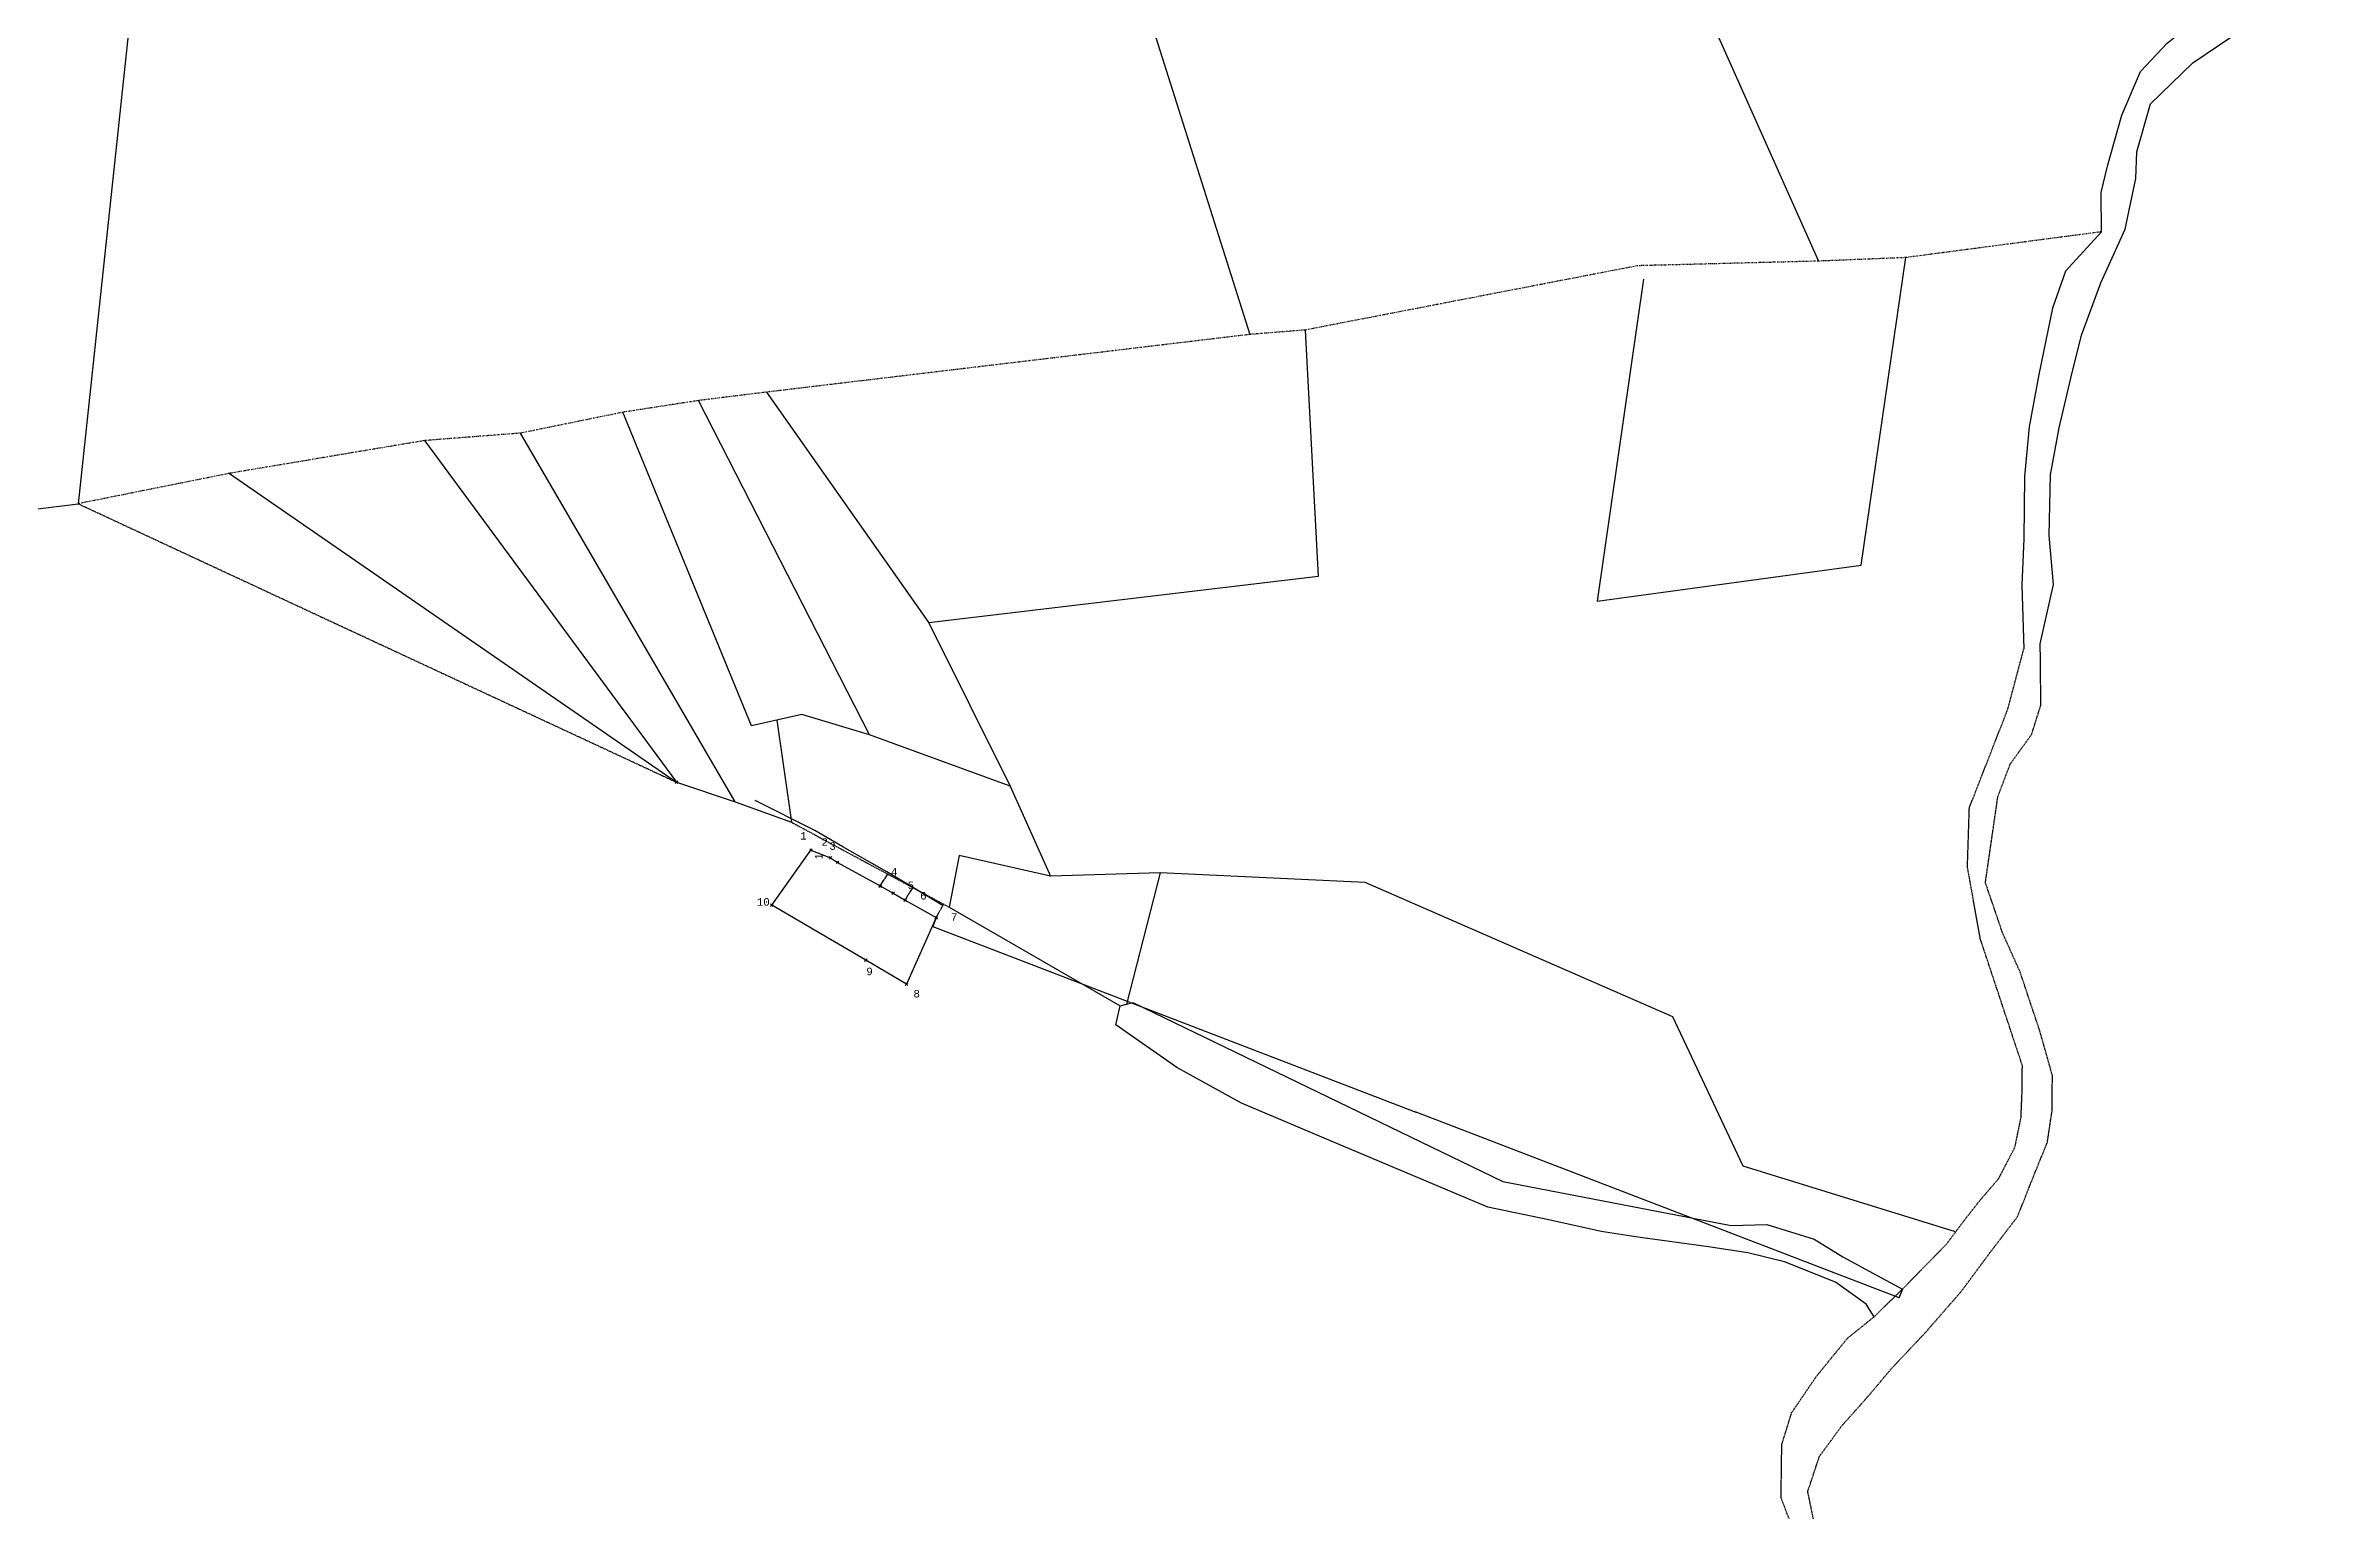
# Model space of a CAD drawing. Header units: millimetres. Extents: x 585668 to 596421, y 1344570 to 1349375.
# Drawn here: x 593320 to 594233, y 1346947 to 1347532 of the extents above; entities that cross this region are included whole.
import ezdxf
from ezdxf.enums import TextEntityAlignment as Align

# ---------------------------------------------------------------- set-up
doc = ezdxf.new("R2010")
doc.units = ezdxf.units.MM
doc.header["$PDMODE"] = 35
doc.header["$PDSIZE"] = 0.5
doc.linetypes.add('DIVIDE', pattern=[1.25, 0.5, -0.25, 0, -0.25, 0, -0.25])
doc.linetypes.add('HIDDEN', pattern=[0.375, 0.25, -0.125])
for name, color, linetype in [('2', 7, 'Continuous'), ('3', 7, 'Continuous'), ('CVL_CUADCON_TIT', 1, 'Continuous'), ('CVL_PUNTO', 250, 'Continuous'), ('CVL_PUNTO_NUM', 2, 'Continuous')]:
    doc.layers.add(name, color=color, linetype=linetype)
doc.styles.add('MONOTXT4', font='Monotxt4.shx')
doc.styles.add('ROMANS', font='ROMANS', dxfattribs={"height": 0.2})
doc.styles.get("Standard").update_dxf_attribs({"font": 'TCCM____.TTF'})
doc.dimstyles.new('STANDARD$0', dxfattribs={"dimtxt": 0.6, "dimasz": 0.5, "dimexe": 0.125, "dimexo": 0.000625, "dimgap": 0.0625, "dimtad": 0, "dimzin": 1, "dimdsep": 46, "dimtxsty": 'ROMANS', "dimblk1": 'ARCHTICK', "dimblk2": 'ARCHTICK', "dimsah": 1, "dimcen": 2.5, "dimclrd": 1, "dimclre": 1, "dimclrt": 30, "dimaunit": 1, "dimadec": 0, "dimazin": 0, "dimtfac": 1, "dimtix": 1, "dimtofl": 0, "dimtmove": 1, "dimatfit": 3, "dimldrblk": 'ARCHTICK', "dimfxl": 1, "dimtolj": 1, "dimtzin": 1, "dimarcsym": 0})

# ---------------------------------------------------------------- blocks, each defined once
blk = doc.blocks.new('_ARCHTICK')
at = {"color": 0, "linetype": 'ByBlock', "const_width": 0.15}
blk.add_lwpolyline([(-0.5, -0.5), (0.5, 0.5)], dxfattribs=at)
blk = doc.blocks.new('*D352')
at = {"layer": 'CVL_CUADCON_TIT', "color": 1, "lineweight": -2, "ltscale": 0.5, "transparency": 16777216}
for p, q in [((593674.98, 1347183.8), (593673.59, 1347180.18)), ((593673.63, 1347180.3), (593865.72, 1347106.44)), ((594059.19, 1347032.05), (593867.1, 1347105.91)), ((594060.53, 1347035.55), (594059.14, 1347031.94))]:
    blk.add_line(p, q, dxfattribs=at)
at = {"layer": 'Defpoints', "color": 0, "lineweight": 30, "ltscale": 0.5, "transparency": 16777216}
for p in [(593673.63, 1347180.3), (593674.98, 1347183.8), (594060.53, 1347035.55)]:
    blk.add_point(p, dxfattribs=at)
at = {"layer": 'CVL_CUADCON_TIT', "color": 1, "lineweight": -2, "ltscale": 0.5, "transparency": 16777216, "xscale": 0.5, "yscale": 0.5, "zscale": 0.5}
for p, rotation in [((593673.63, 1347180.3), 158.9680090220155), ((594059.19, 1347032.05), 338.9680090220156)]:
    blk.add_blockref('_ARCHTICK', p, dxfattribs=dict(at, rotation=rotation))
at = {"layer": 'CVL_CUADCON_TIT', "color": 30, "ltscale": 0.5, "transparency": 16777216, "insert": (593866.41, 1347106.18), "char_height": 0.2, "attachment_point": 5, "rotation": 338.96801, "style": 'ROMANS'}
blk.add_mtext('\\A1;413.07m.', dxfattribs=at)
blk = doc.blocks.new('*D353')
at = {"layer": 'CVL_CUADCON_TIT', "color": 1, "lineweight": -2, "ltscale": 0.5, "transparency": 16777216}
for p, q in [((593677.87, 1347189.18), (593676.68, 1347186.97)), ((593677.87, 1347189.18), (593677.76, 1347189.24)), ((593674.98, 1347183.8), (593676.17, 1347186)), ((593674.98, 1347183.8), (593675.09, 1347183.74))]:
    blk.add_line(p, q, dxfattribs=at)
at = {"layer": 'Defpoints', "color": 0, "lineweight": 30, "ltscale": 0.5, "transparency": 16777216}
for p in [(593677.87, 1347189.18), (593677.87, 1347189.18), (593674.98, 1347183.8)]:
    blk.add_point(p, dxfattribs=at)
at = {"layer": 'CVL_CUADCON_TIT', "color": 1, "lineweight": -2, "ltscale": 0.5, "transparency": 16777216, "xscale": 0.5, "yscale": 0.5, "zscale": 0.5}
for p, rotation in [((593677.87, 1347189.18), 61.70603918960237), ((593674.98, 1347183.8), 241.7060391896024)]:
    blk.add_blockref('_ARCHTICK', p, dxfattribs=dict(at, rotation=rotation))
at = {"layer": 'CVL_CUADCON_TIT', "color": 30, "ltscale": 0.5, "transparency": 16777216, "insert": (593676.43, 1347186.49), "char_height": 0.2, "attachment_point": 5, "rotation": 61.70604, "style": 'ROMANS'}
blk.add_mtext('\\A1;6.11m.', dxfattribs=at)
blk = doc.blocks.new('*D354')
at = {"layer": 'CVL_CUADCON_TIT', "color": 1, "lineweight": -2, "ltscale": 0.5, "transparency": 16777216}
for p, q in [((593662.57, 1347190.78), (593663.8, 1347192.82)), ((593662.57, 1347190.78), (593662.68, 1347190.72)), ((593665.61, 1347195.8), (593664.38, 1347193.76)), ((593665.61, 1347195.8), (593665.71, 1347195.73))]:
    blk.add_line(p, q, dxfattribs=at)
at = {"layer": 'Defpoints', "color": 0, "lineweight": 30, "ltscale": 0.5, "transparency": 16777216}
for p in [(593662.57, 1347190.78), (593665.61, 1347195.8), (593665.61, 1347195.8)]:
    blk.add_point(p, dxfattribs=at)
at = {"layer": 'CVL_CUADCON_TIT', "color": 1, "lineweight": -2, "ltscale": 0.5, "transparency": 16777216, "xscale": 0.5, "yscale": 0.5, "zscale": 0.5}
for p, rotation in [((593662.57, 1347190.78), 238.8069843158887), ((593665.61, 1347195.8), 58.80698431588865)]:
    blk.add_blockref('_ARCHTICK', p, dxfattribs=dict(at, rotation=rotation))
at = {"layer": 'CVL_CUADCON_TIT', "color": 30, "ltscale": 0.5, "transparency": 16777216, "insert": (593664.09, 1347193.29), "char_height": 0.2, "attachment_point": 5, "rotation": 58.80698, "style": 'ROMANS'}
blk.add_mtext('\\A1;5.86m.', dxfattribs=at)
blk = doc.blocks.new('*D355')
at = {"layer": 'CVL_CUADCON_TIT', "color": 1, "lineweight": -2, "ltscale": 0.5, "transparency": 16777216}
for p, q in [((593652.6, 1347196.42), (593653.77, 1347198.31)), ((593655.51, 1347201.15), (593654.35, 1347199.26)), ((593655.51, 1347201.15), (593655.41, 1347201.22)), ((593652.6, 1347196.42), (593652.49, 1347196.48))]:
    blk.add_line(p, q, dxfattribs=at)
at = {"layer": 'Defpoints', "color": 0, "lineweight": 30, "ltscale": 0.5, "transparency": 16777216}
for p in [(593655.51, 1347201.15), (593655.51, 1347201.15), (593652.6, 1347196.42)]:
    blk.add_point(p, dxfattribs=at)
at = {"layer": 'CVL_CUADCON_TIT', "color": 1, "lineweight": -2, "ltscale": 0.5, "transparency": 16777216, "xscale": 0.5, "yscale": 0.5, "zscale": 0.5}
for p, rotation in [((593652.6, 1347196.42), 238.3954242851668), ((593655.51, 1347201.15), 58.39542428516675)]:
    blk.add_blockref('_ARCHTICK', p, dxfattribs=dict(at, rotation=rotation))
at = {"layer": 'CVL_CUADCON_TIT', "color": 30, "ltscale": 0.5, "transparency": 16777216, "insert": (593654.06, 1347198.79), "char_height": 0.2, "attachment_point": 5, "rotation": 58.39542, "style": 'ROMANS'}
blk.add_mtext('\\A1;5.56m.', dxfattribs=at)

msp = doc.modelspace()

# ---------------------------------------------------------------- linework, layer by layer
at = {"layer": '2', "color": 1, "linetype": 'Continuous'}
for p, q in [((593649.617, 1347892.371), (593800.179, 1347416.464)), ((593376.343, 1347758.942), (593332.603, 1347348.915)), ((593822.266, 1347418.239), (593827.444, 1347319.928)), ((593648.38, 1347256.722), (593580.162, 1347390.086)), ((593607.314, 1347393.443), (593672.051, 1347301.449)), ((593601.337, 1347260.253), (593549.974, 1347385.425)), ((593470.817, 1347374.111), (593571.335, 1347237.81)), ((593594.793, 1347229.946), (593509.153, 1347377.086)), ((593392.95, 1347361.033), (593571.335, 1347237.81)), ((593152.692, 1347326.296), (593332.603, 1347348.915)), ((593827.444, 1347319.928), (593672.051, 1347301.449)), ((593672.051, 1347301.449), (593704.492, 1347236.272)), ((593611.349, 1347262.526), (593617.238, 1347221.817)), ((593704.492, 1347236.272), (593648.38, 1347256.722)), ((593571.335, 1347237.81), (593594.793, 1347229.946)), ((593704.492, 1347236.272), (593720.621, 1347200.38)), ((593594.793, 1347229.946), (593617.238, 1347221.817)), ((593684.2, 1347208.604), (593680.096, 1347187.98)), ((593720.621, 1347200.38), (593684.2, 1347208.604)), ((593764.31, 1347201.638), (593720.621, 1347200.38)), ((593680.096, 1347187.98), (593748.349, 1347148.614))]:
    msp.add_line(p, q, dxfattribs=at)
at = {"layer": '2', "color": 1, "linetype": 'DIVIDE'}
for p, q in [((594139.974, 1347457.411), (594061.822, 1347447.124)), ((593954.886, 1347443.878), (593822.266, 1347418.239)), ((594027.027, 1347445.713), (593954.886, 1347443.878)), ((594061.822, 1347447.124), (594027.027, 1347445.713)), ((593800.179, 1347416.464), (593607.314, 1347393.443)), ((593822.266, 1347418.239), (593800.179, 1347416.464)), ((593580.162, 1347390.086), (593549.974, 1347385.425)), ((593607.314, 1347393.443), (593580.162, 1347390.086)), ((593549.974, 1347385.425), (593509.153, 1347377.086)), ((593470.817, 1347374.111), (593392.95, 1347361.033)), ((593509.153, 1347377.086), (593470.817, 1347374.111)), ((593392.95, 1347361.033), (593332.603, 1347348.915))]:
    msp.add_line(p, q, dxfattribs=at)
at = {"layer": '2', "color": 1, "linetype": 'Continuous'}
for points in [[(593797.089, 1347882.612), (593879.444, 1347733.656), (593903.785, 1347689.982), (593927.657, 1347642.491), (593965.624, 1347583.474), (594027.027, 1347445.713)], [(594115.52, 1347293.017), (594120.862, 1347316.704), (594119.134, 1347336.246), (594119.644, 1347360.387), (594123.004, 1347379.225), (594127.873, 1347399.604), (594132.02, 1347416.165), (594139.678, 1347437.084), (594149.363, 1347458.534), (594153.726, 1347478.653), (594154.123, 1347489.328), (594159.513, 1347508.443), (594176.365, 1347524.893), (594212.446, 1347549.184), (594257.884, 1347577.645), (594287.177, 1347594.999), (594321.514, 1347615.966), (594368.479, 1347644.191), (594400.537, 1347664.37), (594434.366, 1347685.332), (594458.612, 1347699.326), (594485.811, 1347722.5)], [(594139.974, 1347457.411), (594139.809, 1347473.16), (594142.49, 1347484.115), (594148.126, 1347503.995), (594155.567, 1347521.355), (594166.121, 1347532.653), (594175.444, 1347540.126), (594193.879, 1347551.005)], [(594139.974, 1347457.411), (594125.654, 1347441.751), (594120.473, 1347426.958), (594114.906, 1347400.473), (594111.058, 1347379.597), (594109.233, 1347359.761), (594108.985, 1347334.861), (594108.16, 1347316.56), (594108.936, 1347290.91)], [(593957.228, 1347438.57), (593938.752, 1347310.065), (594044.047, 1347324.47), (594061.822, 1347447.124)], [(593648.38, 1347256.722), (593621.362, 1347264.799), (593601.337, 1347260.253)], [(594081.763, 1347058.399), (593997.006, 1347084.621), (593968.941, 1347144.258), (593846.167, 1347197.74), (593764.31, 1347201.638), (593750.883, 1347149.278)], [(594049.213, 1347024.495), (594046.112, 1347029.541), (594033.824, 1347038.293), (594013.412, 1347046.445), (593998.891, 1347050.091), (593983.113, 1347052.453), (593955.886, 1347056.208), (593940.362, 1347058.573), (593919.479, 1347063.163), (593895.034, 1347068.22), (593832.252, 1347094.691), (593796.777, 1347109.786), (593770.966, 1347123.974), (593746.65, 1347140.973), (593748.349, 1347148.614)], [(593748.349, 1347148.614), (593753.417, 1347149.942), (593901.025, 1347078.45), (593992.171, 1347060.939), (594006.396, 1347061.354), (594025.26, 1347055.471), (594036.766, 1347048.488), (594047.244, 1347042.764), (594060.532, 1347035.548)]]:
    msp.add_lwpolyline(points, dxfattribs=at)
msp.add_point((593571.335, 1347237.81), dxfattribs=at)
at = {"layer": '3', "color": 1, "linetype": 'HIDDEN'}
for p, q in [((593332.603, 1347348.915), (593571.335, 1347237.81)), ((593617.238, 1347221.817), (593680.096, 1347187.98)), ((594060.532, 1347035.548), (594078.13, 1347053.531)), ((594049.213, 1347024.495), (594060.532, 1347035.548))]:
    msp.add_line(p, q, dxfattribs=at)
for points in [[(594024.951, 1346939.113), (594026.234, 1346937.857), (594022.754, 1346954.839), (594027.435, 1346968.865), (594036.453, 1346981.162), (594047.002, 1346992.968), (594056.036, 1347003.74), (594069.355, 1347017.864), (594083.918, 1347034.543), (594095.694, 1347050.427), (594106.473, 1347064.523), (594113.157, 1347081.366), (594118.36, 1347094.127), (594120.26, 1347106.851), (594120.368, 1347120.825), (594115.355, 1347138.552), (594107.486, 1347162.089), (594100.462, 1347177.761), (594093.647, 1347197.754), (594098.624, 1347232.107), (594103.57, 1347245.12), (594112.086, 1347256.903), (594115.775, 1347268.631), (594115.52, 1347293.017)], [(594078.13, 1347053.531), (594085.397, 1347063.267), (594091.666, 1347071.214), (594098.946, 1347079.68), (594105.421, 1347092.202), (594107.84, 1347103.916), (594108.247, 1347113.574), (594108.385, 1347124.754), (594091.594, 1347175.374), (594086.467, 1347204.023), (594087.237, 1347227.659), (594102.58, 1347266.957), (594108.936, 1347290.91)], [(594021.512, 1346927.768), (594012.11, 1346952.178), (594012.395, 1346973.521), (594016.327, 1346986.268), (594026.087, 1347000.606), (594038.63, 1347015.991), (594049.213, 1347024.495)]]:
    msp.add_lwpolyline(points, dxfattribs=at)
at = {"layer": 'CVL_CUADCON_TIT', "color": 1, "ltscale": 0.5, "flags": 128}
msp.add_lwpolyline([(593677.721, 1347188.465), (593665.908, 1347195.618), (593659.972, 1347199.211), (593655.33, 1347202.068), (593637.719, 1347212.074), (593626.553, 1347218.58), (593602.686, 1347230.573)], dxfattribs=at)
at = {"layer": 'CVL_CUADCON_TIT', "color": 1, "lineweight": 30, "ltscale": 0.5, "flags": 128}
msp.add_lwpolyline([(593624.997, 1347210.742), (593632.808, 1347207.656), (593635.639, 1347205.836), (593652.592, 1347196.422), (593657.779, 1347193.522), (593662.57, 1347190.783), (593674.977, 1347183.796), (593663.128, 1347157.245), (593646.878, 1347166.804), (593609.382, 1347188.782), (593624.997, 1347210.742)], dxfattribs=at)
at = {"layer": 'CVL_CUADCON_TIT', "color": 1, "ltscale": 0.5, "flags": 128}
msp.add_lwpolyline([(593624.997, 1347210.742), (593632.808, 1347207.656), (593635.639, 1347205.836), (593652.592, 1347196.422), (593657.779, 1347193.522), (593662.57, 1347190.783), (593674.977, 1347183.796), (593663.128, 1347157.245), (593646.878, 1347166.804), (593609.382, 1347188.782), (593624.997, 1347210.742)], close=True, dxfattribs=at)
at = {"layer": 'CVL_PUNTO', "color": 1, "ltscale": 0.5}
for p in [(593624.997, 1347210.742), (593632.808, 1347207.656), (593635.639, 1347205.836), (593652.592, 1347196.422), (593609.382, 1347188.782), (593657.779, 1347193.522), (593662.57, 1347190.783), (593674.977, 1347183.796), (593646.875, 1347166.806), (593663.128, 1347157.245)]:
    msp.add_point(p, dxfattribs=at)

# ---------------------------------------------------------------- texts
at = {"layer": 'CVL_CUADCON_TIT', "color": 1, "ltscale": 0.5}
msp.add_text('1', height=3, rotation=90, dxfattribs=at).set_placement((593626.619, 1347208.217), align=Align.TOP_CENTER)
at = {"layer": 'CVL_PUNTO_NUM', "color": 1, "ltscale": 0.5, "style": 'MONOTXT4'}
for s, p in [('1', (593620.705, 1347214.934)), ('2', (593629.183, 1347212.437)), ('3', (593632.314, 1347210.831)), ('4', (593656.919, 1347200.58)), ('5', (593663.546, 1347195.179)), ('10', (593603.386, 1347188.557)), ('6', (593668.565, 1347191.009)), ('7', (593680.837, 1347182.506)), ('9', (593647.081, 1347160.809)), ('8', (593665.888, 1347151.918))]:
    msp.add_text(s, height=3, dxfattribs=at).set_placement(p)

# ---------------------------------------------------------------- dimensions: what is measured, and where the dimension line sits
at = {"layer": 'CVL_CUADCON_TIT', "color": 1, "ltscale": 0.5}
for p1, p2, distance, picture, middle in [((593652.599, 1347196.418), (593655.513, 1347201.154), 0, '*D355', (593654.056, 1347198.786)), ((593662.5694, 1347190.7827), (593665.607, 1347195.7997), -0.0009, '*D354', (593664.089, 1347193.2908)), ((593674.977, 1347183.796), (593677.873, 1347189.176), 0, '*D353', (593676.425, 1347186.486)), ((594060.532, 1347035.548), (593674.977, 1347183.796), 3.745, '*D352', (593866.411, 1347106.177))]:
    dim = msp.add_aligned_dim(p1=p1, p2=p2, distance=distance, dimstyle='STANDARD$0', override={"dimpost": 'm.', "dimfxl": 31.75}, dxfattribs=at)
    dim.commit()
    dim.dimension.update_dxf_attribs({"geometry": picture, "text_midpoint": middle})

doc.saveas('drawing.dxf')
